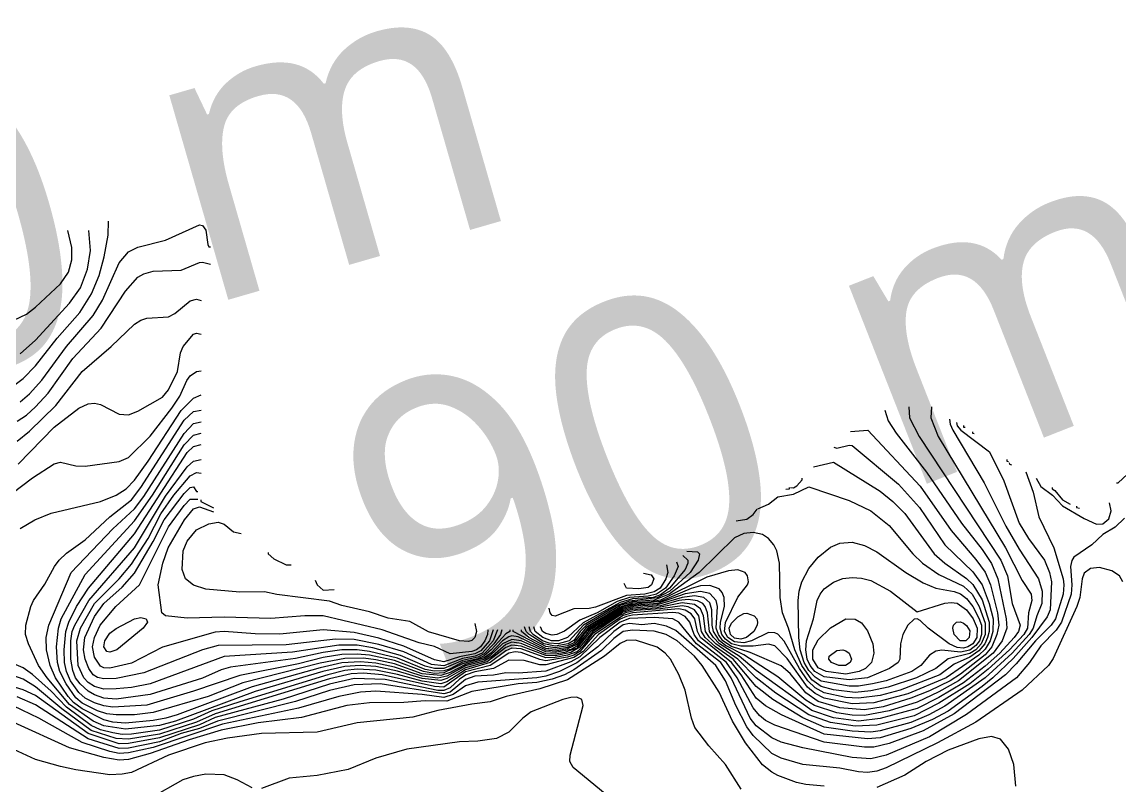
# Model space of a CAD drawing. Extents: x 474277 to 475042, y 254928 to 255625.
# Drawn here: x 474517.9 to 474545.12, y 255596.45 to 255615.37 of the extents above; entities that cross this region are included whole.
import ezdxf

# ---------------------------------------------------------------- set-up
doc = ezdxf.new("R2010")
doc.units = 0
doc.header["$MEASUREMENT"] = 0
doc.layers.add('BaseMapV2_DTM_export_MonNov09090547073261 — entities', color=1, linetype='CONTINUOUS')
doc.styles.get("Standard").update_dxf_attribs({"font": 'romans.shx'})

msp = doc.modelspace()

# ---------------------------------------------------------------- linework, layer by layer
at = {"layer": 'BaseMapV2_DTM_export_MonNov09090547073261 — entities', "color": 15, "linetype": 'Continuous', "true_color": 0xb7484b}
for points in [[(474517.7, 255606.373, 89), (474517.93, 255606.54, 89), (474518.237, 255606.854, 89), (474518.774, 255607.542, 89), (474519.332, 255608.177, 89), (474519.626, 255608.637, 89), (474519.812, 255609.097, 89), (474519.94, 255609.557, 89), (474520.037, 255610.094, 89), (474520.043, 255610.439, 89)], [(474515.573, 255609.365, 88.5), (474515.646, 255609.25, 88.5), (474515.653, 255609.173, 88.5), (474515.514, 255608.483, 88.5), (474515.53, 255608.33, 88.5), (474515.588, 255608.177, 88.5), (474515.77, 255607.87, 88.5), (474516.013, 255607.591, 88.5), (474516.32, 255607.39, 88.5), (474516.473, 255607.381, 88.5), (474517.01, 255607.745, 88.5), (474517.24, 255607.847, 88.5), (474517.7, 255607.987, 88.5), (474518.007, 255608.14, 88.5), (474518.237, 255608.313, 88.5), (474518.85, 255608.885, 88.5), (474519.049, 255609.173, 88.5), (474519.136, 255609.48, 88.5), (474519.133, 255609.787, 88.5), (474519.032, 255610.209, 88.5)], [(474517.854, 255605.964, 89.25), (474518.084, 255606.161, 89.25), (474518.39, 255606.503, 89.25), (474519.002, 255607.333, 89.25), (474519.662, 255608.1, 89.25), (474519.891, 255608.483, 89.25), (474520.307, 255609.405, 89.25), (474520.537, 255609.679, 89.25), (474520.767, 255609.796, 89.25), (474521.457, 255609.971, 89.25), (474522.301, 255610.346, 89.25), (474522.377, 255610.332, 89.25), (474522.454, 255610.217, 89.25), (474522.506, 255609.864, 89.25), (474522.531, 255609.804, 89.25), (474522.569, 255609.804, 89.25)], [(474517.854, 255607.151, 88.75), (474518.237, 255607.491, 88.75), (474519.08, 255608.407, 88.75), (474519.346, 255608.79, 88.75), (474519.527, 255609.25, 88.75), (474519.595, 255609.71, 88.75), (474519.558, 255610.209, 88.75)], [(474517.777, 255605.486, 89.5), (474518.007, 255605.636, 89.5), (474518.237, 255605.838, 89.5), (474518.548, 255606.183, 89.5), (474519.157, 255607.035, 89.5), (474519.861, 255607.793, 89.5), (474520.461, 255608.703, 89.5), (474520.767, 255609.051, 89.5), (474520.921, 255609.138, 89.5), (474521.151, 255609.201, 89.5), (474521.841, 255609.23, 89.5), (474522.301, 255609.417, 89.5), (474522.377, 255609.426, 89.5), (474522.569, 255609.374, 89.5)], [(474517.777, 255604.991, 89.75), (474518.084, 255605.242, 89.75), (474518.734, 255605.876, 89.75), (474519.387, 255606.714, 89.75), (474520.112, 255607.333, 89.75), (474520.691, 255607.892, 89.75), (474520.844, 255607.991, 89.75), (474520.997, 255608.041, 89.75), (474521.534, 255608.072, 89.75), (474521.687, 255608.15, 89.75), (474522.071, 255608.467, 89.75), (474522.224, 255608.506, 89.75), (474522.339, 255608.476, 89.75)], [(474517.803, 255604.42, 90), (474518.695, 255605.34, 90), (474519.31, 255605.807, 90), (474519.54, 255605.917, 90), (474519.694, 255605.934, 90), (474519.847, 255605.9, 90), (474520.307, 255605.661, 90), (474520.537, 255605.644, 90), (474520.767, 255605.73, 90), (474521.381, 255606.081, 90), (474521.535, 255606.26, 90), (474521.756, 255606.72, 90), (474521.828, 255607.18, 90), (474521.897, 255607.333, 90), (474522.147, 255607.639, 90), (474522.224, 255607.664, 90), (474522.339, 255607.645, 90)], [(474516.857, 255603.098, 90.25), (474518.16, 255604.081, 90.25), (474518.697, 255604.432, 90.25), (474518.85, 255604.47, 90.25), (474519.234, 255604.376, 90.25), (474519.464, 255604.374, 90.25), (474520.307, 255604.491, 90.25), (474520.537, 255604.585, 90.25), (474521.074, 255605.113, 90.25), (474521.611, 255605.81, 90.25), (474521.812, 255606.106, 90.25), (474521.988, 255606.49, 90.25), (474522.071, 255606.607, 90.25), (474522.224, 255606.72, 90.25), (474522.339, 255606.732, 90.25)], [(474517.854, 255602.827, 90.5), (474518.22, 255603.039, 90.5), (474518.62, 255603.208, 90.5), (474519.847, 255603.499, 90.5), (474520.231, 255603.65, 90.5), (474520.479, 255603.806, 90.5), (474520.691, 255604.027, 90.5), (474521.026, 255604.496, 90.5), (474521.841, 255605.748, 90.5), (474522.147, 255606.057, 90.5), (474522.339, 255606.136, 90.5)], [(474540.446, 255605.838, 90.75), (474540.426, 255605.57, 90.75), (474540.612, 255605.11, 90.75), (474542.282, 255602.349, 90.75), (474542.697, 255601.542, 90.75), (474542.919, 255601.199, 90.75), (474542.937, 255601.046, 90.75), (474542.855, 255600.739, 90.75), (474542.825, 255600.356, 90.75), (474542.734, 255600.202, 90.75), (474542.383, 255599.819, 90.75), (474541.853, 255599.341, 90.75), (474541.393, 255598.98, 90.75), (474540.626, 255598.497, 90.75), (474540.013, 255598.19, 90.75), (474539.093, 255597.959, 90.75), (474538.556, 255597.93, 90.75), (474537.943, 255598.02, 90.75), (474537.406, 255598.212, 90.75), (474536.588, 255598.745, 90.75), (474536.103, 255599.127, 90.75), (474535.646, 255599.589, 90.75), (474535.097, 255599.972, 90.75), (474534.942, 255600.126, 90.75), (474534.846, 255600.279, 90.75), (474534.795, 255600.662, 90.75), (474534.722, 255600.837, 90.75), (474534.569, 255600.946, 90.75), (474534.262, 255600.988, 90.75), (474533.649, 255600.866, 90.75), (474533.035, 255600.824, 90.75), (474532.805, 255600.753, 90.75), (474532.039, 255600.268, 90.75), (474531.732, 255599.885, 90.75), (474531.502, 255599.754, 90.75), (474531.119, 255599.676, 90.75), (474530.889, 255599.678, 90.75), (474530.275, 255599.916, 90.75), (474530.045, 255599.938, 90.75), (474529.892, 255599.88, 90.75), (474529.432, 255599.527, 90.75), (474528.895, 255599.379, 90.75), (474528.435, 255599.108, 90.75), (474528.282, 255599.059, 90.75), (474527.821, 255599.108, 90.75), (474527.208, 255599.293, 90.75), (474526.671, 255599.408, 90.75), (474526.288, 255599.435, 90.75), (474525.905, 255599.41, 90.75), (474525.355, 255599.282, 90.75), (474523.681, 255598.786, 90.75), (474521.708, 255598.055, 90.75), (474521.304, 255597.951, 90.75), (474520.461, 255597.856, 90.75), (474519.924, 255597.937, 90.75), (474519.664, 255598.055, 90.75), (474519.08, 255598.465, 90.75), (474518.522, 255599.129, 90.75), (474518.307, 255599.436, 90.75), (474518.06, 255599.972, 90.75), (474517.99, 255600.202, 90.75), (474517.993, 255600.432, 90.75), (474518.12, 255600.892, 90.75), (474518.184, 255601.046, 90.75), (474518.467, 255601.448, 90.75), (474518.702, 255601.889, 90.75), (474518.817, 255602.043, 90.75), (474519.004, 255602.219, 90.75), (474519.464, 255602.549, 90.75), (474520.077, 255603.114, 90.75), (474520.614, 255603.539, 90.75), (474520.844, 255603.839, 90.75), (474521.917, 255605.51, 90.75), (474522.147, 255605.723, 90.75), (474522.339, 255605.76, 90.75)], [(474539.882, 255605.838, 91), (474539.9, 255605.57, 91), (474540.139, 255605.11, 91), (474542.166, 255602.043, 91), (474542.328, 255601.659, 91), (474542.448, 255600.969, 91), (474542.643, 255600.432, 91), (474542.607, 255600.279, 91), (474542.499, 255600.126, 91), (474542.144, 255599.742, 91), (474541.777, 255599.421, 91), (474541.24, 255599.007, 91), (474540.626, 255598.643, 91), (474540.09, 255598.372, 91), (474539.17, 255598.119, 91), (474538.633, 255598.058, 91), (474538.019, 255598.138, 91), (474537.483, 255598.32, 91), (474536.103, 255599.306, 91), (474535.681, 255599.666, 91), (474535.187, 255599.972, 91), (474535.041, 255600.126, 91), (474534.945, 255600.279, 91), (474534.891, 255600.739, 91), (474534.839, 255600.892, 91), (474534.774, 255600.969, 91), (474534.646, 255601.038, 91), (474534.416, 255601.066, 91), (474534.186, 255601.042, 91), (474533.726, 255600.915, 91), (474533.035, 255600.856, 91), (474532.805, 255600.787, 91), (474531.994, 255600.279, 91), (474531.655, 255599.865, 91), (474531.349, 255599.756, 91), (474531.119, 255599.715, 91), (474530.889, 255599.725, 91), (474530.275, 255599.98, 91), (474530.045, 255600.009, 91), (474529.892, 255599.953, 91), (474529.563, 255599.666, 91), (474529.355, 255599.539, 91), (474528.895, 255599.422, 91), (474528.435, 255599.17, 91), (474528.205, 255599.121, 91), (474527.821, 255599.169, 91), (474527.131, 255599.392, 91), (474526.671, 255599.493, 91), (474526.288, 255599.525, 91), (474525.828, 255599.497, 91), (474525.291, 255599.38, 91), (474523.604, 255598.906, 91), (474521.747, 255598.209, 91), (474521.467, 255598.132, 91), (474521.151, 255598.072, 91), (474520.461, 255598.009, 91), (474520.154, 255598.033, 91), (474519.924, 255598.087, 91), (474519.387, 255598.363, 91), (474519.178, 255598.515, 91), (474519.041, 255598.669, 91), (474518.733, 255599.129, 91), (474518.594, 255599.436, 91), (474518.506, 255599.819, 91), (474518.495, 255600.126, 91), (474518.564, 255600.432, 91), (474519.117, 255601.736, 91), (474520.154, 255602.822, 91), (474520.691, 255603.315, 91), (474520.921, 255603.624, 91), (474521.917, 255605.184, 91), (474522.147, 255605.428, 91), (474522.339, 255605.472, 91)], [(474540.895, 255605.533, 90.5), (474540.906, 255605.416, 90.5), (474540.977, 255605.263, 90.5), (474541.755, 255603.959, 90.5), (474542.289, 255602.886, 90.5), (474542.62, 255602.314, 90.5), (474543.102, 255601.582, 90.5), (474543.192, 255601.276, 90.5), (474543.184, 255600.969, 90.5), (474543.055, 255600.662, 90.5), (474542.968, 255600.356, 90.5), (474542.87, 255600.202, 90.5), (474542.448, 255599.742, 90.5), (474541.777, 255599.127, 90.5), (474540.78, 255598.429, 90.5), (474540.382, 255598.209, 90.5), (474539.936, 255598.02, 90.5), (474539.17, 255597.816, 90.5), (474538.94, 255597.785, 90.5), (474538.479, 255597.809, 90.5), (474537.789, 255597.907, 90.5), (474537.253, 255598.141, 90.5), (474536.511, 255598.592, 90.5), (474536.103, 255598.915, 90.5), (474535.526, 255599.589, 90.5), (474535.093, 255599.896, 90.5), (474534.832, 255600.126, 90.5), (474534.746, 255600.279, 90.5), (474534.682, 255600.662, 90.5), (474534.571, 255600.816, 90.5), (474534.416, 255600.889, 90.5), (474534.262, 255600.915, 90.5), (474533.726, 255600.835, 90.5), (474533.112, 255600.794, 90.5), (474532.862, 255600.739, 90.5), (474532.705, 255600.662, 90.5), (474532.039, 255600.217, 90.5), (474531.792, 255599.896, 90.5), (474531.655, 255599.775, 90.5), (474531.425, 255599.691, 90.5), (474531.119, 255599.628, 90.5), (474530.889, 255599.622, 90.5), (474530.275, 255599.843, 90.5), (474530.045, 255599.86, 90.5), (474529.892, 255599.8, 90.5), (474529.508, 255599.509, 90.5), (474528.895, 255599.33, 90.5), (474528.435, 255599.03, 90.5), (474528.282, 255598.978, 90.5), (474527.821, 255599.047, 90.5), (474527.208, 255599.215, 90.5), (474526.671, 255599.318, 90.5), (474526.211, 255599.341, 90.5), (474525.905, 255599.307, 90.5), (474525.483, 255599.206, 90.5), (474523.298, 255598.533, 90.5), (474522.607, 255598.309, 90.5), (474522.147, 255598.106, 90.5), (474521.304, 255597.835, 90.5), (474520.614, 255597.734, 90.5), (474520.384, 255597.728, 90.5), (474520.154, 255597.762, 90.5), (474519.847, 255597.839, 90.5), (474519.617, 255597.947, 90.5), (474519.004, 255598.402, 90.5), (474518.62, 255598.8, 90.5), (474518.16, 255599.214, 90.5), (474517.93, 255599.376, 90.5), (474517.7, 255599.477, 90.5)], [(474539.286, 255605.761, 91.25), (474539.372, 255605.493, 91.25), (474539.567, 255605.186, 91.25), (474540.32, 255604.221, 91.25), (474541.191, 255602.963, 91.25), (474541.7, 255602.306, 91.25), (474541.93, 255601.961, 91.25), (474542.093, 255601.582, 91.25), (474542.295, 255600.586, 91.25), (474542.317, 255600.356, 91.25), (474542.195, 255600.049, 91.25), (474541.977, 255599.742, 91.25), (474541.114, 255599.052, 91.25), (474540.626, 255598.78, 91.25), (474540.09, 255598.528, 91.25), (474539.4, 255598.312, 91.25), (474538.786, 255598.195, 91.25), (474538.479, 255598.205, 91.25), (474538.096, 255598.261, 91.25), (474537.542, 255598.439, 91.25), (474537.329, 255598.575, 91.25), (474536.639, 255599.15, 91.25), (474535.796, 255599.696, 91.25), (474535.336, 255599.927, 91.25), (474535.193, 255600.049, 91.25), (474535.041, 255600.279, 91.25), (474535.005, 255600.432, 91.25), (474535.004, 255600.816, 91.25), (474534.952, 255600.983, 91.25), (474534.799, 255601.117, 91.25), (474534.569, 255601.157, 91.25), (474534.262, 255601.12, 91.25), (474533.649, 255600.936, 91.25), (474533.061, 255600.892, 91.25), (474532.805, 255600.82, 91.25), (474531.962, 255600.298, 91.25), (474531.655, 255599.91, 91.25), (474531.502, 255599.829, 91.25), (474531.119, 255599.754, 91.25), (474530.889, 255599.769, 91.25), (474530.275, 255600.042, 91.25), (474530.045, 255600.081, 91.25), (474529.815, 255599.97, 91.25), (474529.508, 255599.678, 91.25), (474529.37, 255599.589, 91.25), (474528.895, 255599.462, 91.25), (474528.512, 255599.258, 91.25), (474528.282, 255599.185, 91.25), (474527.821, 255599.229, 91.25), (474527.131, 255599.472, 91.25), (474526.671, 255599.575, 91.25), (474526.365, 255599.614, 91.25), (474525.905, 255599.605, 91.25), (474525.291, 255599.495, 91.25), (474523.374, 255599.002, 91.25), (474522.513, 255598.669, 91.25), (474521.151, 255598.27, 91.25), (474520.691, 255598.208, 91.25), (474520.231, 255598.212, 91.25), (474520.001, 255598.237, 91.25), (474519.77, 255598.313, 91.25), (474519.387, 255598.5, 91.25), (474519.234, 255598.629, 91.25), (474518.992, 255598.976, 91.25), (474518.84, 255599.282, 91.25), (474518.782, 255599.512, 91.25), (474518.754, 255599.896, 91.25), (474518.802, 255600.356, 91.25), (474518.873, 255600.586, 91.25), (474519.464, 255601.691, 91.25), (474520.691, 255603.021, 91.25), (474521.135, 255603.653, 91.25), (474521.917, 255604.903, 91.25), (474522.147, 255605.14, 91.25), (474522.339, 255605.186, 91.25)], [(474541.062, 255605.455, 90.25), (474541.086, 255605.374, 90.25), (474541.174, 255605.263, 90.25), (474541.885, 255604.726, 90.25), (474542.237, 255604.005, 90.25), (474542.622, 255602.963, 90.25), (474542.85, 255602.58, 90.25), (474543.25, 255602.043, 90.25), (474543.373, 255601.736, 90.25), (474543.422, 255601.506, 90.25), (474543.388, 255600.816, 90.25), (474543.31, 255600.636, 90.25), (474542.936, 255600.126, 90.25), (474542.467, 255599.608, 90.25), (474541.966, 255599.129, 90.25), (474541.7, 255598.917, 90.25), (474540.856, 255598.306, 90.25), (474540.473, 255598.093, 90.25), (474539.936, 255597.872, 90.25), (474539.17, 255597.644, 90.25), (474538.863, 255597.617, 90.25), (474537.789, 255597.731, 90.25), (474536.73, 255598.209, 90.25), (474536.333, 255598.433, 90.25), (474536.103, 255598.626, 90.25), (474535.724, 255599.206, 90.25), (474535.487, 255599.512, 90.25), (474534.719, 255600.126, 90.25), (474534.644, 255600.279, 90.25), (474534.581, 255600.586, 90.25), (474534.492, 255600.716, 90.25), (474534.339, 255600.805, 90.25), (474534.186, 255600.836, 90.25), (474533.035, 255600.742, 90.25), (474532.805, 255600.672, 90.25), (474532.093, 255600.202, 90.25), (474531.732, 255599.778, 90.25), (474531.579, 255599.689, 90.25), (474531.425, 255599.643, 90.25), (474530.889, 255599.552, 90.25), (474530.735, 255599.581, 90.25), (474530.275, 255599.752, 90.25), (474530.122, 255599.77, 90.25), (474529.968, 255599.743, 90.25), (474529.508, 255599.437, 90.25), (474528.895, 255599.274, 90.25), (474528.358, 255598.899, 90.25), (474528.128, 255598.912, 90.25), (474526.825, 255599.2, 90.25), (474526.365, 255599.24, 90.25), (474526.058, 255599.225, 90.25), (474525.521, 255599.1, 90.25), (474522.684, 255598.24, 90.25), (474522.224, 255598.032, 90.25), (474521.304, 255597.733, 90.25), (474520.537, 255597.609, 90.25), (474520.231, 255597.629, 90.25), (474519.617, 255597.825, 90.25), (474518.888, 255598.362, 90.25), (474518.237, 255598.906, 90.25), (474517.93, 255599.097, 90.25), (474517.7, 255599.179, 90.25)], [(474538.441, 255605.231, 91.5), (474538.864, 255605.263, 91.5), (474540.166, 255603.875, 91.5), (474540.933, 255602.775, 91.5), (474541.547, 255602.059, 91.5), (474541.777, 255601.743, 91.5), (474541.909, 255601.429, 91.5), (474542.085, 255600.739, 91.5), (474542.112, 255600.432, 91.5), (474542.07, 255600.202, 91.5), (474541.938, 255599.896, 91.5), (474541.777, 255599.697, 91.5), (474541.163, 255599.216, 91.5), (474540.905, 255599.052, 91.5), (474540.396, 255598.803, 91.5), (474539.936, 255598.621, 91.5), (474539.246, 255598.409, 91.5), (474538.786, 255598.334, 91.5), (474538.173, 255598.386, 91.5), (474537.636, 255598.545, 91.5), (474537.329, 255598.759, 91.5), (474536.946, 255599.235, 91.5), (474536.716, 255599.427, 91.5), (474535.949, 255599.753, 91.5), (474535.489, 255599.906, 91.5), (474535.277, 255600.049, 91.5), (474535.166, 255600.202, 91.5), (474535.112, 255600.356, 91.5), (474535.143, 255600.892, 91.5), (474535.11, 255601.046, 91.5), (474534.952, 255601.218, 91.5), (474534.722, 255601.271, 91.5), (474534.339, 255601.208, 91.5), (474533.65, 255600.969, 91.5), (474533.035, 255600.919, 91.5), (474532.805, 255600.852, 91.5), (474531.962, 255600.341, 91.5), (474531.825, 255600.202, 91.5), (474531.655, 255599.958, 91.5), (474531.425, 255599.845, 91.5), (474531.119, 255599.791, 91.5), (474530.889, 255599.812, 91.5), (474530.198, 255600.14, 91.5), (474530.045, 255600.166, 91.5), (474529.968, 255600.148, 91.5), (474529.815, 255600.047, 91.5), (474529.519, 255599.742, 91.5), (474529.355, 255599.625, 91.5), (474528.818, 255599.472, 91.5), (474528.358, 255599.252, 91.5), (474528.128, 255599.239, 91.5), (474527.856, 255599.282, 91.5), (474527.131, 255599.554, 91.5), (474526.518, 255599.689, 91.5), (474526.211, 255599.715, 91.5), (474525.828, 255599.703, 91.5), (474525.368, 255599.63, 91.5), (474524.754, 255599.475, 91.5), (474523.298, 255599.186, 91.5), (474522.147, 255598.794, 91.5), (474520.997, 255598.45, 91.5), (474520.154, 255598.402, 91.5), (474519.924, 255598.433, 91.5), (474519.694, 255598.512, 91.5), (474519.464, 255598.627, 91.5), (474519.31, 255598.766, 91.5), (474519.104, 255599.052, 91.5), (474519.004, 255599.282, 91.5), (474518.956, 255599.512, 91.5), (474518.945, 255599.819, 91.5), (474518.985, 255600.279, 91.5), (474519.057, 255600.509, 91.5), (474519.252, 255600.892, 91.5), (474519.546, 255601.352, 91.5), (474520.691, 255602.699, 91.5), (474521.994, 255604.706, 91.5), (474522.147, 255604.861, 91.5), (474522.339, 255604.905, 91.5)], [(474541.237, 255605.378, 90), (474541.237, 255605.34, 90), (474541.278, 255605.337, 90)], [(474541.463, 255605.225, 90), (474541.463, 255605.186, 90), (474541.508, 255605.18, 90)], [(474538.027, 255604.841, 91.75), (474538.096, 255604.819, 91.75), (474538.403, 255604.888, 91.75), (474538.48, 255604.88, 91.75), (474539.63, 255603.928, 91.75), (474540.148, 255603.346, 91.75), (474540.774, 255602.426, 91.75), (474541.47, 255601.753, 91.75), (474541.703, 255601.429, 91.75), (474541.878, 255600.969, 91.75), (474541.976, 255600.586, 91.75), (474541.968, 255600.279, 91.75), (474541.899, 255600.049, 91.75), (474541.777, 255599.841, 91.75), (474541.623, 255599.689, 91.75), (474540.806, 255599.129, 91.75), (474539.86, 255598.735, 91.75), (474539.016, 255598.508, 91.75), (474538.479, 255598.483, 91.75), (474537.789, 255598.622, 91.75), (474537.559, 255598.738, 91.75), (474537.373, 255598.899, 91.75), (474536.869, 255599.606, 91.75), (474536.563, 255599.919, 91.75), (474536.409, 255599.964, 91.75), (474536.026, 255599.91, 91.75), (474535.719, 255599.91, 91.75), (474535.489, 255599.973, 91.75), (474535.336, 255600.083, 91.75), (474535.251, 255600.202, 91.75), (474535.207, 255600.356, 91.75), (474535.215, 255600.509, 91.75), (474535.315, 255600.892, 91.75), (474535.308, 255601.122, 91.75), (474535.259, 255601.245, 91.75), (474535.182, 255601.334, 91.75), (474534.952, 255601.419, 91.75), (474534.722, 255601.405, 91.75), (474534.492, 255601.341, 91.75), (474533.726, 255601.02, 91.75), (474533.035, 255600.949, 91.75), (474532.805, 255600.883, 91.75), (474531.924, 255600.356, 91.75), (474531.615, 255599.972, 91.75), (474531.425, 255599.882, 91.75), (474531.119, 255599.829, 91.75), (474530.889, 255599.856, 91.75), (474530.078, 255600.279, 91.75), (474530.078, 255600.317, 91.75)], [(474529.992, 255600.317, 91.75), (474529.992, 255600.279, 91.75), (474529.892, 255600.22, 91.75), (474529.534, 255599.819, 91.75), (474529.355, 255599.67, 91.75), (474529.202, 255599.602, 91.75), (474528.818, 255599.514, 91.75), (474528.512, 255599.353, 91.75), (474528.358, 255599.305, 91.75), (474528.128, 255599.297, 91.75), (474527.898, 255599.338, 91.75), (474527.208, 255599.616, 91.75), (474526.518, 255599.783, 91.75), (474526.211, 255599.819, 91.75), (474525.828, 255599.818, 91.75), (474525.368, 255599.755, 91.75), (474524.678, 255599.605, 91.75), (474523.068, 255599.393, 91.75), (474522.838, 255599.326, 91.75), (474522.377, 255599.119, 91.75), (474521.074, 255598.714, 91.75), (474520.231, 255598.603, 91.75), (474519.924, 255598.627, 91.75), (474519.694, 255598.704, 91.75), (474519.54, 255598.797, 91.75), (474519.341, 255598.976, 91.75), (474519.229, 255599.129, 91.75), (474519.157, 255599.306, 91.75), (474519.107, 255599.589, 91.75), (474519.111, 255600.049, 91.75), (474519.147, 255600.279, 91.75), (474519.207, 255600.432, 91.75), (474519.555, 255601.046, 91.75), (474520.691, 255602.352, 91.75), (474521.457, 255603.632, 91.75), (474521.994, 255604.353, 91.75), (474522.147, 255604.494, 91.75), (474522.339, 255604.538, 91.75)], [(474537.521, 255604.355, 92), (474538.019, 255604.473, 92), (474539.17, 255603.755, 92), (474539.49, 255603.499, 92), (474539.783, 255603.197, 92), (474540.51, 255602.196, 92), (474540.774, 255601.966, 92), (474541.316, 255601.587, 92), (474541.47, 255601.441, 92), (474541.7, 255601.059, 92), (474541.874, 255600.509, 92), (474541.873, 255600.279, 92), (474541.836, 255600.126, 92), (474541.765, 255599.972, 92), (474541.623, 255599.795, 92), (474541.393, 255599.64, 92), (474541.01, 255599.467, 92), (474540.654, 255599.206, 92), (474539.667, 255598.822, 92), (474539.17, 255598.692, 92), (474538.633, 255598.622, 92), (474538.326, 255598.645, 92), (474537.789, 255598.753, 92), (474537.559, 255598.877, 92), (474537.381, 255599.052, 92), (474537.172, 255599.359, 92), (474536.793, 255600.036, 92), (474536.639, 255600.208, 92), (474536.563, 255600.247, 92), (474536.409, 255600.255, 92), (474535.986, 255600.049, 92), (474535.796, 255599.995, 92), (474535.566, 255600.018, 92), (474535.396, 255600.126, 92), (474535.316, 255600.279, 92), (474535.336, 255600.503, 92), (474535.642, 255601.124, 92), (474535.881, 255601.429, 92), (474535.907, 255601.506, 92), (474535.882, 255601.659, 92), (474535.823, 255601.736, 92), (474535.642, 255601.807, 92), (474535.412, 255601.779, 92), (474534.876, 255601.626, 92), (474533.726, 255601.056, 92), (474533.496, 255601.01, 92), (474533.035, 255600.979, 92), (474532.729, 255600.882, 92), (474531.885, 255600.372, 92), (474531.579, 255599.995, 92), (474531.425, 255599.924, 92), (474531.119, 255599.87, 92), (474530.889, 255599.901, 92), (474530.467, 255600.126, 92), (474530.285, 255600.279, 92), (474530.281, 255600.317, 92)], [(474542.311, 255604.535, 90), (474542.313, 255604.493, 90), (474542.352, 255604.491, 90)], [(474542.372, 255604.458, 90), (474542.376, 255604.42, 90), (474542.428, 255604.407, 90)], [(474542.788, 255604.228, 90), (474542.964, 255603.729, 90), (474543.105, 255603.116, 90), (474543.483, 255602.349, 90), (474543.71, 255601.582, 90), (474543.73, 255601.429, 90), (474543.71, 255601.199, 90), (474543.524, 255600.586, 90), (474543.416, 255600.432, 90), (474543.023, 255600.049, 90), (474542.543, 255599.472, 90), (474542.283, 255599.206, 90), (474541.01, 255598.236, 90), (474540.243, 255597.812, 90), (474539.4, 255597.501, 90), (474539.016, 255597.414, 90), (474538.786, 255597.413, 90), (474537.789, 255597.531, 90), (474536.563, 255597.956, 90), (474536.333, 255598.075, 90), (474536.179, 255598.196, 90), (474536.026, 255598.385, 90), (474535.632, 255599.129, 90), (474535.363, 255599.512, 90), (474534.668, 255600.049, 90), (474534.561, 255600.202, 90), (474534.453, 255600.509, 90), (474534.339, 255600.651, 90), (474534.186, 255600.727, 90), (474534.032, 255600.743, 90), (474533.035, 255600.683, 90), (474532.882, 255600.65, 90), (474532.729, 255600.578, 90), (474532.187, 255600.202, 90), (474531.809, 255599.783, 90), (474531.579, 255599.631, 90), (474530.889, 255599.447, 90), (474530.735, 255599.454, 90), (474530.352, 255599.558, 90), (474529.968, 255599.564, 90), (474529.585, 255599.36, 90), (474529.125, 255599.276, 90), (474528.907, 255599.206, 90), (474528.742, 255599.097, 90), (474528.512, 255598.878, 90), (474528.358, 255598.811, 90), (474528.205, 255598.818, 90), (474526.901, 255599.085, 90), (474526.135, 255599.115, 90), (474525.521, 255598.972, 90), (474524.371, 255598.601, 90), (474522.684, 255598.143, 90), (474522.301, 255597.966, 90), (474521.304, 255597.639, 90), (474520.537, 255597.498, 90), (474520.307, 255597.497, 90), (474519.54, 255597.75, 90), (474518.237, 255598.688, 90), (474517.93, 255598.83, 90), (474517.547, 255598.944, 90)], [(474529.796, 255600.317, 92), (474529.758, 255600.202, 92), (474529.599, 255599.972, 92), (474529.355, 255599.722, 92), (474529.202, 255599.643, 92), (474528.818, 255599.559, 92), (474528.358, 255599.359, 92), (474528.128, 255599.36, 92), (474527.898, 255599.415, 92), (474527.285, 255599.685, 92), (474526.595, 255599.87, 92), (474526.211, 255599.935, 92), (474525.751, 255599.941, 92), (474524.601, 255599.762, 92), (474522.914, 255599.653, 92), (474521.074, 255598.981, 92), (474520.614, 255598.892, 92), (474520.231, 255598.856, 92), (474519.924, 255598.851, 92), (474519.694, 255598.914, 92), (474519.54, 255599.014, 92), (474519.43, 255599.129, 92), (474519.291, 255599.436, 92), (474519.255, 255600.049, 92), (474519.346, 255600.356, 92), (474519.699, 255600.969, 92), (474520.306, 255601.582, 92), (474520.614, 255601.947, 92), (474521.023, 255602.579, 92), (474521.341, 255603.193, 92), (474521.666, 255603.653, 92), (474522.071, 255604.132, 92), (474522.224, 255604.215, 92), (474522.339, 255604.195, 92)], [(474545.035, 255603.962, 89.75), (474545.074, 255603.962, 89.75), (474545.304, 255604.173, 89.75)], [(474536.953, 255603.844, 92), (474537.023, 255603.831, 92), (474537.106, 255603.883, 92), (474537.24, 255604.036, 92), (474537.24, 255604.074, 92)], [(474543.045, 255604.074, 89.75), (474543.157, 255603.871, 89.75), (474543.45, 255603.653, 89.75), (474543.693, 255603.393, 89.75), (474544.23, 255603.076, 89.75), (474544.537, 255602.937, 89.75), (474544.69, 255602.943, 89.75), (474544.844, 255603.066, 89.75), (474544.899, 255603.269, 89.75), (474544.863, 255603.461, 89.75)], [(474529.685, 255600.317, 92.25), (474529.579, 255600.049, 92.25), (474529.303, 255599.742, 92.25), (474529.13, 255599.666, 92.25), (474528.818, 255599.608, 92.25), (474528.358, 255599.426, 92.25), (474528.052, 255599.462, 92.25), (474527.361, 255599.769, 92.25), (474526.748, 255599.954, 92.25), (474526.135, 255600.076, 92.25), (474525.675, 255600.089, 92.25), (474524.448, 255599.942, 92.25), (474522.761, 255599.932, 92.25), (474522.377, 255599.818, 92.25), (474520.921, 255599.249, 92.25), (474520.231, 255599.115, 92.25), (474519.924, 255599.106, 92.25), (474519.77, 255599.135, 92.25), (474519.663, 255599.206, 92.25), (474519.555, 255599.359, 92.25), (474519.466, 255599.589, 92.25), (474519.426, 255599.819, 92.25), (474519.455, 255600.126, 92.25), (474519.694, 255600.647, 92.25), (474519.924, 255600.97, 92.25), (474520.384, 255601.371, 92.25), (474520.691, 255601.719, 92.25), (474521.151, 255602.503, 92.25), (474521.423, 255603.039, 92.25), (474521.917, 255603.696, 92.25), (474522.071, 255603.844, 92.25), (474522.147, 255603.859, 92.25), (474522.224, 255603.748, 92.25), (474522.262, 255603.748, 92.25)], [(474536.141, 255603.313, 92.25), (474536.409, 255603.43, 92.25), (474536.639, 255603.614, 92.25), (474537.023, 255603.682, 92.25), (474537.406, 255603.857, 92.25), (474538.403, 255603.524, 92.25), (474538.94, 255603.268, 92.25), (474539.4, 255602.903, 92.25), (474539.983, 255602.196, 92.25), (474540.223, 255601.966, 92.25), (474540.626, 255601.69, 92.25), (474541.24, 255601.395, 92.25), (474541.451, 255601.199, 92.25), (474541.628, 255600.892, 92.25), (474541.777, 255600.484, 92.25), (474541.775, 255600.202, 92.25), (474541.677, 255599.972, 92.25), (474541.547, 255599.826, 92.25), (474541.393, 255599.73, 92.25), (474540.856, 255599.598, 92.25), (474540.55, 255599.359, 92.25), (474540.072, 255599.129, 92.25), (474539.376, 255598.899, 92.25), (474538.94, 255598.808, 92.25), (474538.556, 255598.768, 92.25), (474538.019, 255598.832, 92.25), (474537.713, 255598.914, 92.25), (474537.483, 255599.08, 92.25), (474537.23, 255599.436, 92.25), (474537.062, 255599.819, 92.25), (474536.903, 255600.356, 92.25), (474536.752, 255600.739, 92.25), (474536.691, 255601.122, 92.25), (474536.681, 255601.966, 92.25), (474536.614, 255602.273, 92.25), (474536.536, 255602.426, 92.25), (474536.403, 255602.579, 92.25), (474536.256, 255602.676, 92.25), (474536.026, 255602.73, 92.25), (474535.796, 255602.705, 92.25), (474535.566, 255602.6, 92.25), (474534.683, 255601.736, 92.25), (474533.94, 255601.199, 92.25), (474533.572, 255601.052, 92.25), (474533.035, 255601.012, 92.25), (474532.729, 255600.917, 92.25), (474531.885, 255600.421, 92.25), (474531.737, 255600.279, 92.25), (474531.579, 255600.057, 92.25), (474531.437, 255599.972, 92.25), (474531.119, 255599.915, 92.25), (474530.839, 255599.972, 92.25), (474530.469, 255600.202, 92.25), (474530.4, 255600.279, 92.25), (474530.354, 255600.394, 92.25)], [(474536.831, 255603.8, 92), (474536.928, 255603.806, 92), (474536.928, 255603.844, 92)], [(474543.434, 255603.844, 89.5), (474543.434, 255603.806, 89.5), (474543.502, 255603.772, 89.5)], [(474543.506, 255603.768, 89.5), (474543.693, 255603.536, 89.5), (474543.885, 255603.431, 89.5)], [(474529.578, 255600.317, 92.5), (474529.492, 255600.049, 92.5), (474529.278, 255599.797, 92.5), (474529.125, 255599.721, 92.5), (474528.742, 255599.647, 92.5), (474528.358, 255599.524, 92.5), (474528.128, 255599.575, 92.5), (474527.361, 255599.915, 92.5), (474526.748, 255600.111, 92.5), (474526.135, 255600.248, 92.5), (474525.368, 255600.316, 92.5), (474524.294, 255600.206, 92.5), (474523.681, 255600.217, 92.5), (474522.914, 255600.275, 92.5), (474522.684, 255600.26, 92.5), (474521.381, 255599.885, 92.5), (474520.614, 255599.49, 92.5), (474520.077, 255599.369, 92.5), (474519.924, 255599.38, 92.5), (474519.847, 255599.417, 92.5), (474519.694, 255599.638, 92.5), (474519.647, 255599.896, 92.5), (474519.699, 255600.126, 92.5), (474519.838, 255600.432, 92.5), (474520.228, 255600.892, 92.5), (474520.808, 255601.429, 92.5), (474521.534, 255602.872, 92.5), (474521.917, 255603.399, 92.5), (474522.071, 255603.558, 92.5), (474522.262, 255603.553, 92.5)], [(474529.444, 255600.317, 92.75), (474529.436, 255600.202, 92.75), (474529.377, 255600.049, 92.75), (474529.268, 255599.896, 92.75), (474529.168, 255599.819, 92.75), (474529.048, 255599.781, 92.75), (474528.512, 255599.724, 92.75), (474528.128, 255599.903, 92.75), (474527.745, 255599.996, 92.75), (474526.825, 255600.317, 92.75), (474525.368, 255600.663, 92.75), (474524.908, 255600.666, 92.75), (474524.064, 255600.602, 92.75), (474522.914, 255600.633, 92.75), (474521.994, 255600.605, 92.75), (474521.457, 255600.666, 92.75), (474521.364, 255600.739, 92.75), (474521.273, 255601.429, 92.75), (474521.389, 255601.966, 92.75), (474521.522, 255602.349, 92.75), (474521.926, 255603.039, 92.75), (474522.147, 255603.315, 92.75), (474522.301, 255603.365, 92.75), (474522.646, 255603.239, 92.75)], [(474522.334, 255603.538, 92.5), (474522.334, 255603.499, 92.5), (474522.646, 255603.342, 92.5)], [(474544.039, 255603.384, 89.5), (474544.039, 255603.346, 89.5), (474544.115, 255603.328, 89.5)], [(474545.227, 255603.082, 89.75), (474544.997, 255602.859, 89.75), (474544.69, 255602.676, 89.75), (474544.421, 255602.426, 89.75), (474543.973, 255602.119, 89.75), (474543.923, 255602.036, 89.75), (474543.894, 255601.889, 89.75), (474543.925, 255601.429, 89.75), (474543.908, 255601.199, 89.75), (474543.666, 255600.509, 89.75), (474543.54, 255600.313, 89.75), (474543.157, 255599.918, 89.75), (474542.879, 255599.512, 89.75), (474542.552, 255599.129, 89.75), (474541.316, 255598.22, 89.75), (474540.396, 255597.667, 89.75), (474539.323, 255597.209, 89.75), (474538.94, 255597.126, 89.75), (474538.479, 255597.155, 89.75), (474537.253, 255597.392, 89.75), (474536.716, 255597.531, 89.75), (474536.486, 255597.64, 89.75), (474536.103, 255597.943, 89.75), (474535.952, 255598.132, 89.75), (474535.481, 255599.129, 89.75), (474535.222, 255599.512, 89.75), (474534.619, 255599.972, 89.75), (474534.185, 255600.509, 89.75), (474534.032, 255600.586, 89.75), (474533.572, 255600.627, 89.75), (474532.959, 255600.595, 89.75), (474532.729, 255600.509, 89.75), (474532.222, 255600.126, 89.75), (474531.732, 255599.647, 89.75), (474531.502, 255599.525, 89.75), (474530.889, 255599.296, 89.75), (474530.198, 255599.242, 89.75), (474529.892, 255599.254, 89.75), (474529.585, 255599.197, 89.75), (474529.125, 255599.167, 89.75), (474528.895, 255599.086, 89.75), (474528.512, 255598.776, 89.75), (474528.358, 255598.729, 89.75), (474526.781, 255598.976, 89.75), (474526.135, 255598.957, 89.75), (474525.521, 255598.811, 89.75), (474524.678, 255598.54, 89.75), (474522.742, 255598.055, 89.75), (474522.301, 255597.875, 89.75), (474521.841, 255597.749, 89.75), (474521.304, 255597.546, 89.75), (474520.537, 255597.389, 89.75), (474520.307, 255597.382, 89.75), (474519.54, 255597.619, 89.75), (474518.237, 255598.46, 89.75), (474517.777, 255598.655, 89.75)], [(474535.604, 255603.02, 92.25), (474535.872, 255603.061, 92.25), (474536.026, 255603.175, 92.25), (474536.127, 255603.308, 92.25)], [(474529.128, 255600.471, 93), (474529.163, 255600.279, 93), (474529.122, 255600.126, 93), (474529.048, 255600.052, 93), (474528.972, 255600.028, 93), (474528.742, 255600.044, 93), (474527.975, 255600.265, 93), (474527.515, 255600.52, 93), (474526.978, 255600.607, 93), (474526.518, 255600.761, 93), (474525.828, 255600.919, 93), (474525.521, 255601.025, 93), (474524.218, 255601.19, 93), (474523.911, 255601.261, 93), (474523.298, 255601.252, 93), (474522.454, 255601.328, 93), (474522.147, 255601.426, 93), (474521.956, 255601.582, 93), (474521.868, 255601.813, 93), (474521.896, 255602.273, 93), (474521.994, 255602.513, 93), (474522.224, 255602.796, 93), (474522.531, 255602.943, 93), (474522.761, 255602.983, 93), (474522.914, 255602.935, 93), (474523.144, 255602.745, 93), (474523.336, 255602.704, 93)], [(474534.377, 255602.264, 92.5), (474534.646, 255602.247, 92.5), (474534.695, 255602.196, 92.5), (474534.66, 255602.043, 92.5), (474534.465, 255601.736, 92.5), (474533.961, 255601.276, 92.5), (474533.649, 255601.109, 92.5), (474532.959, 255601.031, 92.5), (474532.652, 255600.918, 92.5), (474531.823, 255600.432, 92.5), (474531.466, 255600.049, 92.5), (474531.195, 255599.972, 92.5), (474530.965, 255599.987, 92.5), (474530.806, 255600.049, 92.5), (474530.571, 255600.202, 92.5), (474530.505, 255600.279, 92.5), (474530.469, 255600.394, 92.5)], [(474538.985, 255598.976, 92.5), (474538.633, 255598.923, 92.5), (474538.403, 255598.923, 92.5), (474537.713, 255599.048, 92.5), (474537.559, 255599.142, 92.5), (474537.406, 255599.309, 92.5), (474537.291, 255599.512, 92.5), (474537.192, 255599.819, 92.5), (474537.159, 255600.126, 92.5), (474537.141, 255601.046, 92.5), (474537.164, 255601.276, 92.5), (474537.23, 255601.506, 92.5), (474537.406, 255601.836, 92.5), (474537.636, 255602.115, 92.5), (474537.943, 255602.367, 92.5), (474538.173, 255602.465, 92.5), (474538.479, 255602.487, 92.5), (474538.786, 255602.41, 92.5), (474539.093, 255602.249, 92.5), (474539.806, 255601.736, 92.5), (474540.243, 255601.484, 92.5), (474540.55, 255601.353, 92.5), (474541.01, 255601.265, 92.5), (474541.163, 255601.209, 92.5), (474541.316, 255601.096, 92.5), (474541.47, 255600.896, 92.5), (474541.623, 255600.609, 92.5), (474541.683, 255600.432, 92.5), (474541.689, 255600.202, 92.5), (474541.634, 255600.049, 92.5), (474541.547, 255599.929, 92.5), (474541.393, 255599.815, 92.5), (474541.163, 255599.762, 92.5), (474540.703, 255599.81, 92.5), (474540.55, 255599.793, 92.5), (474540.396, 255599.693, 92.5), (474540.185, 255599.436, 92.5), (474539.956, 255599.282, 92.5), (474539.323, 255599.057, 92.5), (474538.985, 255598.976, 92.5)], [(474524.005, 255602.234, 93), (474524.005, 255602.196, 93), (474524.141, 255602.075, 93), (474524.448, 255601.926, 93), (474524.575, 255601.928, 93)], [(474534.284, 255602.158, 92.75), (474534.402, 255602.043, 92.75), (474534.403, 255601.966, 92.75), (474534.34, 255601.813, 92.75), (474533.954, 255601.352, 92.75), (474533.726, 255601.187, 92.75), (474533.544, 255601.122, 92.75), (474533.035, 255601.084, 92.75), (474532.729, 255600.998, 92.75), (474531.809, 255600.494, 92.75), (474531.426, 255600.126, 92.75), (474531.2, 255600.049, 92.75), (474531.029, 255600.049, 92.75), (474530.812, 255600.127, 92.75), (474530.625, 255600.279, 92.75), (474530.59, 255600.394, 92.75)], [(474534.124, 255602.004, 93), (474534.164, 255601.889, 93), (474534.07, 255601.659, 93), (474533.848, 255601.352, 93), (474533.626, 255601.199, 93), (474533.419, 255601.153, 93), (474532.959, 255601.116, 93), (474532.652, 255601.018, 93), (474532.159, 255600.739, 93), (474531.732, 255600.554, 93), (474531.349, 255600.287, 93), (474531.16, 255600.202, 93), (474531.042, 255600.189, 93), (474530.889, 255600.226, 93), (474530.803, 255600.279, 93), (474530.755, 255600.394, 93)], [(474545.188, 255601.506, 89.5), (474545.104, 255601.659, 89.5), (474544.92, 255601.782, 89.5), (474544.614, 255601.865, 89.5), (474544.384, 255601.836, 89.5), (474544.23, 255601.722, 89.5), (474544.184, 255601.582, 89.5), (474544.121, 255601.122, 89.5), (474544.05, 255600.892, 89.5), (474543.463, 255599.609, 89.5), (474543.346, 255599.436, 89.5), (474542.697, 255598.823, 89.5), (474541.547, 255598.034, 89.5), (474540.594, 255597.519, 89.5), (474539.323, 255596.901, 89.5), (474539.093, 255596.817, 89.5), (474538.863, 255596.782, 89.5), (474538.633, 255596.799, 89.5), (474538.173, 255596.894, 89.5), (474537.253, 255596.985, 89.5), (474536.716, 255597.138, 89.5), (474536.486, 255597.255, 89.5), (474536.026, 255597.704, 89.5), (474535.872, 255597.911, 89.5), (474535.595, 255598.439, 89.5), (474535.336, 255599.053, 89.5), (474535.099, 255599.436, 89.5), (474534.109, 255600.3, 89.5), (474533.879, 255600.406, 89.5), (474533.572, 255600.476, 89.5), (474533.265, 255600.442, 89.5), (474532.959, 255600.476, 89.5), (474532.805, 255600.441, 89.5), (474532.573, 255600.279, 89.5), (474532.172, 255599.896, 89.5), (474531.655, 255599.504, 89.5), (474531.228, 255599.282, 89.5), (474530.889, 255599.173, 89.5), (474530.659, 255599.131, 89.5), (474529.202, 255599.017, 89.5), (474528.895, 255598.932, 89.5), (474528.588, 255598.716, 89.5), (474528.358, 255598.645, 89.5), (474527.821, 255598.716, 89.5), (474526.671, 255598.799, 89.5), (474526.288, 255598.773, 89.5), (474525.751, 255598.663, 89.5), (474524.754, 255598.377, 89.5), (474522.873, 255597.979, 89.5), (474521.151, 255597.404, 89.5), (474520.537, 255597.27, 89.5), (474520.307, 255597.256, 89.5), (474520.077, 255597.3, 89.5), (474519.387, 255597.525, 89.5), (474518.314, 255598.129, 89.5), (474517.7, 255598.427, 89.5)], [(474533.879, 255601.928, 93.25), (474533.908, 255601.736, 93.25), (474533.861, 255601.582, 93.25), (474533.716, 255601.352, 93.25), (474533.572, 255601.258, 93.25), (474533.342, 255601.205, 93.25), (474532.882, 255601.17, 93.25), (474532.115, 255600.876, 93.25), (474531.962, 255600.843, 93.25), (474531.579, 255600.839, 93.25), (474531.119, 255600.66, 93.25), (474531.042, 255600.675, 93.25), (474530.991, 255600.739, 93.25), (474530.967, 255600.854, 93.25)], [(474533.304, 255601.725, 93.5), (474533.496, 255601.681, 93.5), (474533.56, 255601.582, 93.5), (474533.507, 255601.429, 93.5), (474533.419, 255601.37, 93.5), (474533.189, 255601.333, 93.5), (474532.882, 255601.349, 93.5), (474532.827, 255601.467, 93.5)], [(474525.17, 255601.544, 93), (474525.215, 255601.429, 93), (474525.368, 255601.302, 93), (474525.636, 255601.32, 93)], [(474538.863, 255599.129, 92.75), (474538.403, 255599.075, 92.75), (474537.789, 255599.156, 92.75), (474537.554, 255599.282, 92.75), (474537.435, 255599.436, 92.75), (474537.368, 255599.589, 92.75), (474537.327, 255599.819, 92.75), (474537.348, 255600.049, 92.75), (474537.52, 255600.586, 92.75), (474537.613, 255601.046, 92.75), (474537.684, 255601.199, 92.75), (474537.789, 255601.332, 92.75), (474538.019, 255601.501, 92.75), (474538.249, 255601.585, 92.75), (474538.479, 255601.614, 92.75), (474538.71, 255601.598, 92.75), (474538.94, 255601.536, 92.75), (474539.427, 255601.276, 92.75), (474540.09, 255600.764, 92.75), (474540.78, 255600.974, 92.75), (474540.933, 255600.996, 92.75), (474541.086, 255600.977, 92.75), (474541.316, 255600.812, 92.75), (474541.483, 255600.586, 92.75), (474541.579, 255600.356, 92.75), (474541.566, 255600.126, 92.75), (474541.467, 255599.972, 92.75), (474541.35, 255599.896, 92.75), (474541.24, 255599.867, 92.75), (474541.086, 255599.882, 92.75), (474540.883, 255599.972, 92.75), (474540.365, 255600.356, 92.75), (474540.166, 255600.55, 92.75), (474540.09, 255600.594, 92.75), (474540.013, 255600.581, 92.75), (474539.86, 255600.429, 92.75), (474539.739, 255600.202, 92.75), (474539.68, 255599.972, 92.75), (474539.663, 255599.589, 92.75), (474539.622, 255599.512, 92.75), (474539.401, 255599.359, 92.75), (474538.863, 255599.129, 92.75)], [(474520.253, 255599.819, 92.75), (474520.077, 255599.762, 92.75), (474520.001, 255599.782, 92.75), (474519.927, 255599.896, 92.75), (474519.952, 255600.049, 92.75), (474520.077, 255600.238, 92.75), (474520.231, 255600.354, 92.75), (474520.691, 255600.592, 92.75), (474520.844, 255600.619, 92.75), (474520.977, 255600.586, 92.75), (474521.01, 255600.509, 92.75), (474520.905, 255600.356, 92.75), (474520.253, 255599.819, 92.75)], [(474535.86, 255600.126, 92.25), (474535.719, 255600.086, 92.25), (474535.566, 255600.113, 92.25), (474535.464, 255600.202, 92.25), (474535.433, 255600.356, 92.25), (474535.489, 255600.484, 92.25), (474535.642, 255600.641, 92.25), (474535.796, 255600.72, 92.25), (474535.872, 255600.727, 92.25), (474536.048, 255600.662, 92.25), (474536.114, 255600.586, 92.25), (474536.136, 255600.509, 92.25), (474536.126, 255600.432, 92.25), (474536.04, 255600.279, 92.25), (474535.86, 255600.126, 92.25)], [(474538.652, 255599.282, 93), (474538.326, 255599.223, 93), (474537.839, 255599.282, 93), (474537.636, 255599.377, 93), (474537.504, 255599.589, 93), (474537.504, 255599.819, 93), (474537.636, 255600.071, 93), (474537.943, 255600.371, 93), (474538.326, 255600.586, 93), (474538.556, 255600.583, 93), (474538.71, 255600.488, 93), (474538.863, 255600.293, 93), (474538.989, 255599.972, 93), (474539.016, 255599.742, 93), (474538.956, 255599.512, 93), (474538.812, 255599.359, 93), (474538.652, 255599.282, 93)], [(474541.298, 255600.049, 93), (474541.159, 255600.049, 93), (474541.006, 255600.202, 93), (474540.972, 255600.356, 93), (474540.988, 255600.432, 93), (474541.065, 255600.509, 93), (474541.163, 255600.519, 93), (474541.24, 255600.486, 93), (474541.316, 255600.422, 93), (474541.393, 255600.292, 93), (474541.382, 255600.126, 93), (474541.298, 255600.049, 93)], [(474537.789, 255596.445, 89.25), (474537.329, 255596.487, 89.25), (474537.099, 255596.537, 89.25), (474536.639, 255596.711, 89.25), (474536.486, 255596.792, 89.25), (474536.256, 255596.975, 89.25), (474535.838, 255597.519, 89.25), (474535.511, 255598.055, 89.25), (474535.182, 255598.77, 89.25), (474534.761, 255599.436, 89.25), (474534.571, 255599.666, 89.25), (474534.14, 255600.049, 89.25), (474533.872, 255600.202, 89.25), (474533.572, 255600.288, 89.25), (474533.035, 255600.313, 89.25), (474532.805, 255600.273, 89.25), (474532.575, 255600.101, 89.25), (474532.269, 255599.805, 89.25), (474531.579, 255599.324, 89.25), (474531.349, 255599.201, 89.25), (474531.042, 255599.097, 89.25), (474530.659, 255599.011, 89.25), (474530.197, 255598.976, 89.25), (474529.048, 255598.789, 89.25), (474528.435, 255598.55, 89.25), (474527.898, 255598.56, 89.25), (474527.361, 255598.519, 89.25), (474526.518, 255598.506, 89.25), (474525.955, 255598.439, 89.25), (474524.831, 255598.145, 89.25), (474523.758, 255598.012, 89.25), (474522.838, 255597.834, 89.25), (474522.041, 255597.595, 89.25), (474521.074, 255597.251, 89.25), (474520.537, 255597.109, 89.25), (474520.307, 255597.09, 89.25), (474519.924, 255597.155, 89.25), (474519.08, 255597.394, 89.25), (474517.7, 255598.018, 89.25)], [(474535.724, 255596.369, 89), (474535.341, 255596.982, 89), (474534.93, 255597.442, 89), (474534.578, 255597.902, 89), (474534.493, 255598.132, 89), (474534.342, 255598.822, 89), (474534.186, 255599.209, 89), (474533.973, 255599.589, 89), (474533.847, 255599.742, 89), (474533.649, 255599.887, 89), (474533.112, 255600.065, 89), (474532.882, 255600.056, 89), (474532.729, 255599.98, 89), (474532.342, 255599.666, 89), (474531.425, 255599.075, 89), (474530.735, 255598.86, 89), (474529.906, 255598.669, 89), (474529.508, 255598.531, 89), (474529.048, 255598.478, 89), (474528.205, 255598.322, 89), (474527.591, 255598.153, 89), (474526.211, 255598.016, 89), (474525.214, 255597.779, 89), (474523.834, 255597.752, 89), (474522.991, 255597.635, 89), (474522.442, 255597.519, 89), (474521.53, 255597.212, 89), (474520.614, 255596.787, 89), (474520.384, 255596.739, 89), (474520.077, 255596.725, 89), (474519.234, 255596.846, 89), (474518.85, 255596.934, 89), (474518.237, 255597.105, 89), (474517.7, 255597.351, 89)], [(474538.311, 255599.436, 93.25), (474538.147, 255599.436, 93.25), (474537.964, 255599.512, 93.25), (474537.898, 255599.589, 93.25), (474537.912, 255599.666, 93.25), (474538.096, 255599.809, 93.25), (474538.249, 255599.824, 93.25), (474538.326, 255599.797, 93.25), (474538.403, 255599.742, 93.25), (474538.464, 255599.589, 93.25), (474538.432, 255599.512, 93.25), (474538.311, 255599.436, 93.25)], [(474532.499, 255596.136, 88.75), (474531.56, 255596.905, 88.75), (474531.481, 255597.059, 88.75), (474531.486, 255597.212, 88.75), (474531.811, 255598.439, 88.75), (474531.775, 255598.592, 88.75), (474531.655, 255598.646, 88.75), (474531.502, 255598.643, 88.75), (474531.306, 255598.592, 88.75), (474530.521, 255598.285, 88.75), (474530.318, 255598.132, 88.75), (474529.968, 255597.78, 88.75), (474529.662, 255597.624, 88.75), (474529.202, 255597.558, 88.75), (474528.742, 255597.545, 88.75), (474527.438, 255597.365, 88.75), (474526.671, 255597.142, 88.75), (474525.981, 255596.855, 88.75), (474525.214, 255596.712, 88.75), (474524.524, 255596.641, 88.75), (474523.834, 255596.384, 88.75)], [(474542.534, 255596.445, 89.25), (474542.487, 255596.982, 89.25), (474542.357, 255597.365, 89.25), (474542.16, 255597.612, 89.25), (474541.93, 255597.678, 89.25), (474541.623, 255597.614, 89.25), (474540.856, 255597.339, 89.25), (474540.317, 255597.059, 89.25), (474539.783, 255596.72, 89.25), (474539.093, 255596.41, 89.25)], [(474523.604, 255596.406, 88.75), (474523.237, 255596.599, 88.75), (474522.914, 255596.722, 88.75), (474522.454, 255596.741, 88.75), (474522.147, 255596.688, 88.75), (474521.889, 255596.599, 88.75), (474521.065, 255596.138, 88.75)]]:
    msp.add_polyline3d(points, dxfattribs=at)

# ---------------------------------------------------------------- texts
at = {"layer": 'BaseMapV2_DTM_export_MonNov09090547073261 — entities', "color": 250, "true_color": 0x323232, "char_height": 0.2, "width": 17.61571, "attachment_point": 7}
for insert, rotation in [((474509.954, 255604.622), 16.0965), ((474527.694, 255598.853), 21.4943)]:
    msp.add_mtext('\\fOpen Sans|i0|b0;\\H7.02279;90\\~m', dxfattribs=dict(at, insert=insert, rotation=rotation))

doc.saveas('drawing.dxf')
